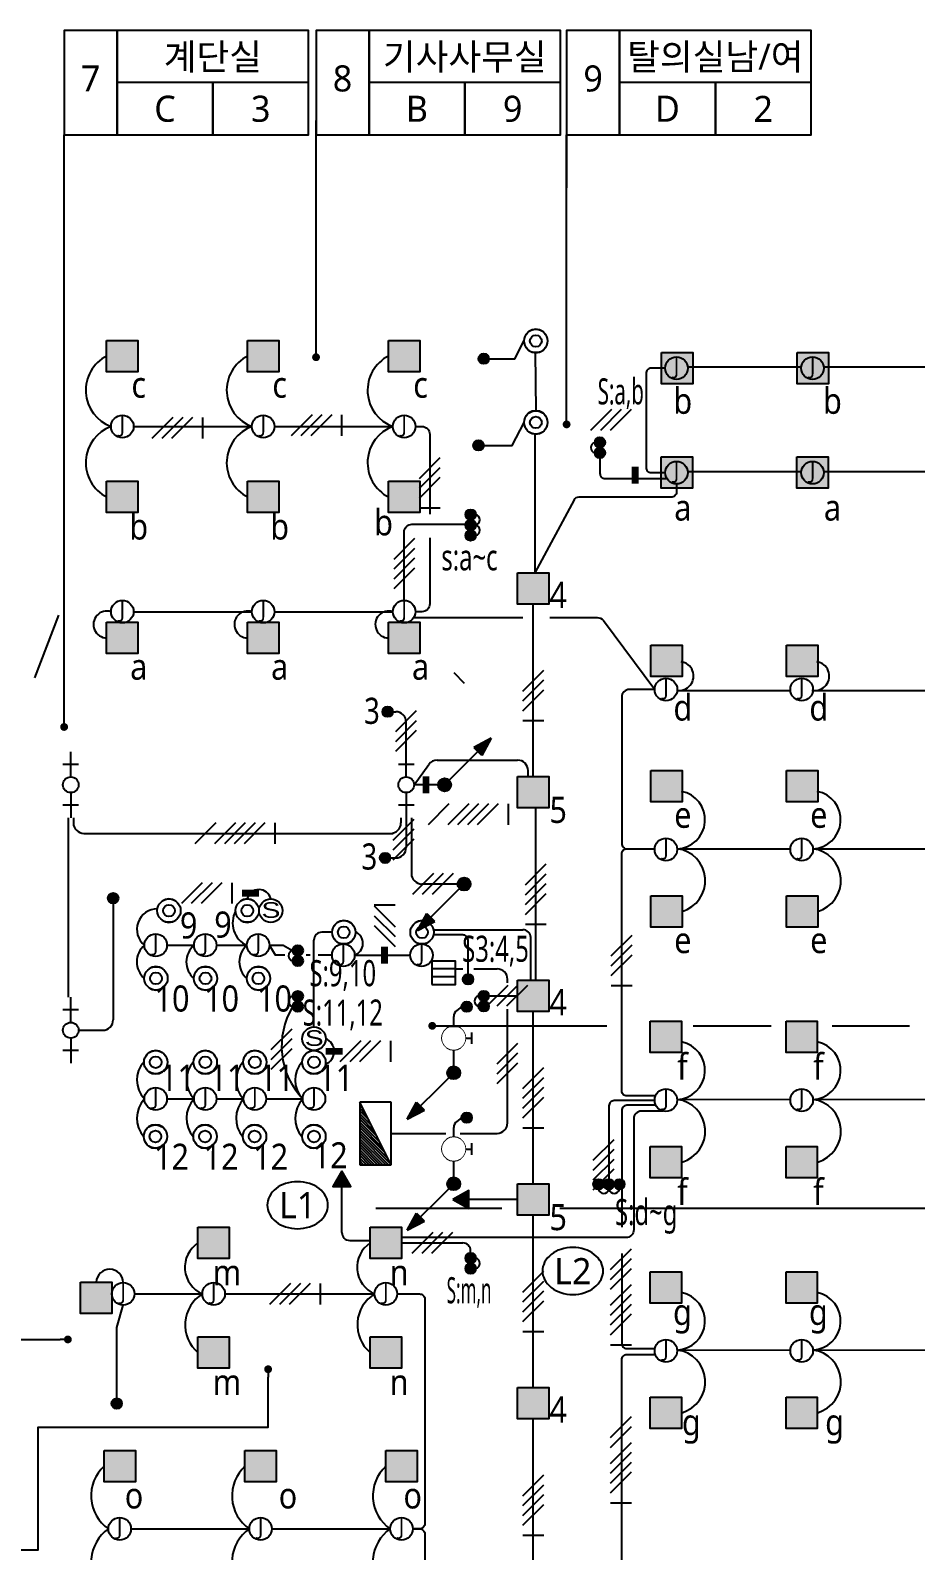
# Model space of a CAD drawing. Header units: millimetres. Extents: x -168200 to 504600, y -244718 to -125918.
# Drawn here: x 259614 to 276576, y -195484 to -166369 of the extents above; entities that cross this region are included whole.
import ezdxf
from ezdxf.enums import TextEntityAlignment as Align

# ---------------------------------------------------------------- set-up
doc = ezdxf.new("R2010")
doc.units = ezdxf.units.MM
doc.set_wipeout_variables(frame=1)
for name, color, linetype in [('-----20 공통심벌', 2, 'Continuous'), ('4', 4, 'Continuous'), ('elec-box', 6, 'Continuous'), ('RACEWAY', 6, 'Continuous'), ('S', 4, 'Continuous'), ('SM', 3, 'Continuous'), ('sol254', 254, 'Continuous'), ('SYM', 3, 'Continuous'), ('TIT', 2, 'Continuous'), ('인써트', 2, 'Continuous')]:
    doc.layers.add(name, color=color, linetype=linetype)
doc.styles.add('$0$스타일1', font='malgun.ttf')
doc.styles.add('1', font='')
doc.styles.add('arch', font='malgun.ttf')
doc.styles.add('GHS', font='malgun.ttf')
doc.styles.add('NA', font='malgun.ttf')
doc.styles.get('1').set_extended_font_data('Dotum')
doc.dimstyles.new('DIM-QD 1', dxfattribs={"dimtxt": 3, "dimasz": 1.5, "dimexe": 1, "dimexo": 0, "dimgap": 1, "dimtad": 1, "dimdec": 3, "dimdsep": 46, "dimlunit": 6, "dimtxsty": '$0$스타일1', "dimblk1": 'ARCHTICK', "dimblk2": 'ARCHTICK', "dimsah": 1, "dimcen": 0, "dimclrd": 256, "dimclre": 256, "dimclrt": 3, "dimazin": 2, "dimtfac": 1, "dimtdec": 3, "dimtix": 1, "dimtmove": 2, "dimatfit": 3, "dimldrblk": 'ARCHTICK', "dimfxl": 1, "dimtolj": 1, "dimtzin": 0, "dimarcsym": 0})

# ---------------------------------------------------------------- blocks, each defined once
blk = doc.blocks.new('D25')
at = {"layer": 'SYM', "linetype": 'Continuous'}
blk.add_lwpolyline([(-46, 143), (-88, 121), (-121, 88), (-143, 46), (-150, 0), (-143, -46), (-121, -88), (-88, -121), (-46, -143), (0, -150), (46, -143), (88, -121), (121, -88), (143, -46), (150, 0), (143, 46), (121, 88), (88, 121), (46, 143), (0, 150)], close=True, dxfattribs=at)
blk.add_wipeout([(-46, 143), (-88, 121), (-121, 88), (-143, 46), (-150, 0), (-143, -46), (-121, -88), (-88, -121), (-46, -143), (0, -150), (46, -143), (88, -121), (121, -88), (143, -46), (150, 0), (143, 46), (121, 88), (88, 121), (46, 143), (0, 150)]).dxf.layer = 'SYM'
at = {"layer": 'SYM'}
for p, q in [((150, 0), (233, 0)), ((233, -73), (233, 73))]:
    blk.add_line(p, q, dxfattribs=at)
blk = doc.blocks.new('C24')
at = {"layer": 'SYM', "linetype": 'Continuous'}
blk.add_lwpolyline([(-46, 143), (-88, 121), (-121, 88), (-143, 46), (-150, 0), (-143, -46), (-121, -88), (-88, -121), (-46, -143), (0, -150), (46, -143), (88, -121), (121, -88), (143, -46), (150, 0), (143, 46), (121, 88), (88, 121), (46, 143), (0, 150)], close=True, dxfattribs=at)
at = {"linetype": 'Continuous'}
blk.add_wipeout([(-46, 143), (-88, 121), (-121, 88), (-143, 46), (-150, 0), (-143, -46), (-121, -88), (-88, -121), (-46, -143), (0, -150), (46, -143), (88, -121), (121, -88), (143, -46), (150, 0), (143, 46), (121, 88), (88, 121), (46, 143), (0, 150)], dxfattribs=at).dxf.layer = 'SYM'
at = {"layer": 'SYM', "linetype": 'Continuous'}
for radius in [149, 75]:
    blk.add_circle((0, 0), radius, dxfattribs=at)
blk = doc.blocks.new('zw$F231')
at = {"layer": 'sol254'}
blk.add_hatch(color=256, dxfattribs=at).paths.add_polyline_path([(-300, 300), (-300, -300), (300, -300), (300, 300)])
at = {"layer": 'SYM'}
blk.add_lwpolyline([(-300, 300), (300, 300), (300, -300), (-300, -300)], close=True, dxfattribs=at)
blk = doc.blocks.new('H7-2')
at = {"layer": 'SYM'}
for points in [[(-225, 0, 1), (-75, 0, 1)], [(-75, 0, 1), (75, 0, 1)], [(75, 0, 1), (225, 0, 1)]]:
    blk.add_hatch(color=6, dxfattribs=at).paths.add_polyline_path(points)
for centre in [(-150, 0), (0, 0), (150, 0)]:
    blk.add_circle(centre, 75, dxfattribs=at)
at = {"layer": 'SYM', "color": 4}
for centre in [(-75, 54), (75, 54)]:
    blk.add_arc(centre, 77.9, 15.5714, 164.4286, dxfattribs=at)
blk = doc.blocks.new('I8')
at = {"linetype": 'Continuous'}
blk.add_wipeout([(-630, 150), (630, 150), (630, -150), (-630, -150)], dxfattribs=at).dxf.layer = 'SYM'
at = {"layer": 'SYM', "linetype": 'Continuous'}
for p, q in [((-150, 0), (-630, 0)), ((-390, 150), (-390, -150)), ((150, 0), (630, 0)), ((390, 150), (390, -150))]:
    blk.add_line(p, q, dxfattribs=at)
blk.add_circle((0, 0), 150, dxfattribs=at)
blk = doc.blocks.new('H7-1')
at = {"layer": 'SYM'}
for points in [[(-150, 0, 1), (0, 0, 1)], [(0, 0, 1), (150, 0, 1)]]:
    blk.add_hatch(color=6, dxfattribs=at).paths.add_polyline_path(points)
for centre in [(-75, 0), (75, 0)]:
    blk.add_circle(centre, 75, dxfattribs=at)
at = {"layer": 'SYM', "color": 4}
blk.add_arc((0, 54), 77.9, 15.5714, 164.4286, dxfattribs=at)
blk = doc.blocks.new('H7')
at = {"layer": 'SYM'}
blk.add_hatch(color=6, dxfattribs=at).paths.add_polyline_path([(-75, 0, 1), (75, 0, 1)])
blk.add_circle((0, 0), 75, dxfattribs=at)
blk = doc.blocks.new('D1')
blk.add_wipeout([(0, 0), (8, 0), (8, -4), (0, -4)]).dxf.layer = 'SYM'
at = {"layer": 'SYM'}
h = blk.add_hatch(dxfattribs=at)
h.set_pattern_fill('ANSI31', color=256, scale=2, style=0)
h.set_pattern_definition([(45, (0, 0), (-0.176777, 0.176777), [])])
h.paths.add_polyline_path([(0, -4), (8, 0), (8, -4)])
for p, q in [((8, 0), (0, -4)), ((8, 0), (0, 0)), ((0, 0), (0, -4)), ((8, -4), (8, 0)), ((0, -4), (8, -4))]:
    blk.add_line(p, q, dxfattribs=at)
blk = doc.blocks.new('SWA')
at = {"layer": 'SYM', "color": 6}
for p, q in [((150, 200), (-150, 200)), ((150, 100), (-150, 100))]:
    blk.add_line(p, q, dxfattribs=at)
at = {"layer": 'SYM'}
blk.add_lwpolyline([(-150, 0), (150, 0), (150, 300), (-150, 300)], close=True, dxfattribs=at)
blk = doc.blocks.new('A$C07382CB1')
at = {"layer": 'SYM'}
blk.add_hatch(color=5, dxfattribs=at).paths.add_polyline_path([(393, 501), (447, 447), (501, 393), (624, 624)])
h = blk.add_hatch(color=5, dxfattribs=at)
edge = h.paths.add_edge_path()
edge.add_ellipse((0, 0), major_axis=(61.9, 61.9), ratio=1, start_angle=45, end_angle=225, ccw=False)
edge.add_ellipse((0, 0), major_axis=(61.9, 61.9), ratio=1, start_angle=225, end_angle=405, ccw=False)
for p, q in [((62, 62), (624, 624)), ((624, 624), (393, 501)), ((624, 624), (501, 393)), ((393, 501), (447, 447)), ((501, 393), (447, 447))]:
    blk.add_line(p, q, dxfattribs=at)
blk.add_circle((0, 0), 87.5, dxfattribs=at)
blk = doc.blocks.new('D8')
at = {"layer": 'SYM', "xscale": 0.00742857142770663, "yscale": 0.00742857142770663, "zscale": 0.00742857142770663}
blk.add_blockref('A$C07382CB1', (0, 0), dxfattribs=at)
blk = doc.blocks.new('A5')
at = {"layer": 'SYM'}
blk.add_lwpolyline([(0, 0), (0.83, 1.44), (-0.83, 1.44)], close=True, dxfattribs=at)
at = {"color": 6}
blk.add_wipeout([(-0.83, 1.44), (0.83, 1.44), (0, 0)], dxfattribs=at).dxf.layer = 'SYM'
at = {"layer": 'SYM'}
h = blk.add_hatch(color=6, dxfattribs=at)
h.dxf.hatch_style = 1
h.paths.add_polyline_path([(-0.83, 1.44), (0, 0), (0.83, 1.44)])
blk = doc.blocks.new('S')
at = {"layer": 'SM', "linetype": 'Continuous'}
blk.add_circle((0, 90), 90, dxfattribs=at)
at = {"layer": 'S', "color": 6, "style": '1', "width": 1.36132}
blk.add_text('S', height=120, dxfattribs=at).set_placement((-71, 35), (74, 35), align=Align.FIT)
blk = doc.blocks.new('EDL07')
blk.add_circle((0, 0), 150)
at = {"style": 'NA'}
blk.add_text('J', height=214, dxfattribs=at).set_placement((0, 0), align=Align.MIDDLE)
blk = doc.blocks.new('_ARCHTICK')
at = {"color": 0, "linetype": 'ByBlock', "const_width": 0.15}
blk.add_lwpolyline([(-0.5, -0.5), (0.5, 0.5)], dxfattribs=at)
blk = doc.blocks.new('_DOT')
at = {"color": 0, "linetype": 'ByBlock'}
blk.add_line((-0.5, 0), (-1, 0), dxfattribs=at)
at = {"color": 0, "linetype": 'ByBlock', "const_width": 0.5}
blk.add_lwpolyline([(-0.25, 0, 1), (0.25, 0, 1)], format="xyb", close=True, dxfattribs=at)

msp = doc.modelspace()

# ---------------------------------------------------------------- hatches: boundary and pattern name
at = {"layer": 'SYM'}
for points in [[(270526.8, -174360, 1), (270526.8, -174160, 1)], [(270526.8, -174560, 1), (270526.8, -174360, 1)]]:
    msp.add_hatch(color=6, dxfattribs=at).paths.add_polyline_path(points)

# ---------------------------------------------------------------- linework, layer by layer
at = {"layer": 'elec-box'}
for points in [[(272312.6, -185433.7), (273807.1, -185433.7)], [(274975, -185433.7), (276459.7, -185433.7)]]:
    msp.add_lwpolyline(points, dxfattribs=at)
at = {"layer": 'elec-box', "color": 6}
for points in [[(258954.8, -193181.9), (258954.8, -191440.1), (260181.6, -191440.1)], [(258954.8, -195469.5), (259764.4, -195469.5), (259764.4, -193118.8), (264168.7, -193118.8), (264168.7, -192160.9)]]:
    msp.add_lwpolyline(points, dxfattribs=at)
at = {"layer": 'S'}
for p, q in [((272222.3, -172814), (274362.2, -172814)), ((274829.2, -172814), (276969.1, -172814)), ((269278.8, -173970), (269278.8, -176760.2)), ((272222.3, -174814), (274362.2, -174814)), ((274829.2, -174814), (276969.1, -174814)), ((261591, -177501.7), (263859, -177501.7)), ((264291, -177501.7), (266559, -177501.7)), ((269250, -180660.2), (269250, -177360.2)), ((266560, -179417.7), (266614.8, -179417.7)), ((267411, -180344.8), (268950, -180344.8)), ((269150, -180660.2), (269150, -180544.8)), ((269300, -184560.2), (269300, -181260.2)), ((260637.9, -181747.7), (266564.8, -181747.7)), ((266510, -182217.7), (266614.8, -182217.7)), ((267800, -182717.7), (267114.8, -182717.7)), ((261200, -183089.6), (261200, -185317.7)), ((265047.5, -185455.4), (265047.5, -183792.7)), ((269200, -184560.2), (269200, -183742.7)), ((267757.1, -184342.7), (267901.4, -184342.7)), ((268112.9, -184342.7), (268555.7, -184342.7)), ((268755.7, -184607.8), (268755.7, -184542.7)), ((268400, -184860.2), (268950, -184860.2)), ((267875, -185067.7), (267783.9, -185138)), ((268755.7, -187292.7), (268755.7, -185116.2)), ((269250, -188460.2), (269250, -185160.2)), ((267875, -187192.7), (267783.9, -187263)), ((268950, -188760.2), (267709.6, -188760.2)), ((269250, -192360.2), (269250, -189060.2)), ((265731.8, -189542.7), (266125, -189542.7)), ((266725, -189592.7), (267900, -189592.7)), ((268050, -189782.5), (268050, -189742.7)), ((269250, -196260.2), (269250, -192960.2))]:
    msp.add_line(p, q, dxfattribs=at)
for points in [[(271778.6, -172839.1), (271510, -172839.1, 0.4142136), (271410, -172939.1), (271410, -174739.1, 0.4142136), (271510, -174839.1), (271778.6, -174839.1)], [(266991, -173955.2), (267116.9, -173955.2, -0.4142136), (267266.9, -174105.2), (267266.9, -175633.9)], [(270526.8, -174560), (270526.8, -174853.8, 0.4142136), (270626.8, -174953.8), (271811.6, -174953.8)], [(271994.6, -175055.1), (271994.6, -175210, -0.4142136), (271894.6, -175310), (270119.7, -175310, 0.2758644), (270031.7, -175362.6), (269278.8, -176760.2)], [(266775, -177285.7), (266775, -175978.3, -0.4142136), (266925, -175828.3), (267951.1, -175828.3)], [(267266.9, -176085.6), (267266.9, -177351.7, -0.4142136), (267116.9, -177501.7), (266991, -177501.7)], [(269569.1, -177612.4), (270472.2, -177612.4, -0.2366527), (270592.4, -177672.7), (271576.5, -178990.9)], [(271576.5, -178990.9), (271094, -178990.9, 0.4142136), (270944, -179140.9), (270944, -181942.7, 0.4142136), (271044, -182042.7), (271576.5, -182042.7)], [(271593.1, -186777), (271044, -186777, -0.4142136), (270944, -186677), (270944, -182142.7, -0.4142136), (271044, -182042.7), (271576.5, -182042.7)], [(271576.6, -186866.5), (270800, -186866.5, 0.4142136), (270700, -186966.5), (270700, -188367.7)], [(271599, -186956.1), (271044, -186956.1, 0.4142136), (270944, -187056.1), (270944, -189291.7)], [(270944, -189795.6), (270944, -191515.1, 0.4142136), (271044, -191615.1), (271584.3, -191615.1)], [(266641, -190567.7), (267070.6, -190567.7, -0.4142136), (267170.6, -190667.7), (267170.6, -194968.2, -0.4142136), (267070.6, -195068.2), (266941, -195068.2)], [(270620.3, -195972.9), (271591.3, -195972.9), (271963.1, -195798.5), (271094, -195798.5, -0.4142136), (270944, -195648.5), (270944, -191828.7, -0.4142136), (271044, -191728.7), (271584.3, -191728.7)], [(266941, -195067.7), (267070.6, -195067.7, -0.4142136), (267170.6, -195167.7), (267170.6, -199767.7, -0.4142136), (267070.6, -199867.7), (266941, -199867.7)]]:
    msp.add_lwpolyline(points, format="xyb", dxfattribs=at)
for points in [[(261591, -173955.2), (263859, -173955.2)], [(264291, -173955.2), (266559, -173955.2)], [(266960.5, -177612.4), (269050, -177612.4)], [(271995.9, -179008.4), (274157, -179008.4)], [(274588.9, -179010.2), (276757, -179008.6)], [(272008.1, -182042.7), (274176.1, -182040.9)], [(274608.1, -182042.7), (276776.1, -182040.9)], [(262230.8, -183890.8), (262748.8, -183890.8)], [(263180.8, -183890.8), (263763.3, -183890.8)], [(264195.3, -183890.8), (264459.3, -183890.8), (264638, -183990.4)], [(264489.7, -184082.2), (264311, -184082.2), (264195.3, -183890.8)], [(264977.7, -184082.2), (264895.3, -184082.2)], [(265393.4, -184082.2), (265129, -184082.2)], [(265825.4, -184082.2), (266893.4, -184082.2)], [(262230.8, -186830.9), (262748.8, -186830.9)], [(263180.8, -186830.9), (263698.8, -186830.9)], [(264130.8, -186830.9), (264831.5, -186830.9)], [(272008.1, -186842.7), (274176.1, -186840.9)], [(274608.1, -186842.7), (276776.1, -186840.9)], [(261607, -190567.7), (262909, -190567.7)], [(263341, -190567.7), (266209, -190567.7)], [(261268.7, -192567.7), (261268.7, -191210.4), (261391, -190783.7)], [(272000.1, -191642.7), (274168.1, -191640.9)], [(274600.1, -191642.7), (276768.1, -191640.9)], [(261541, -195067.7), (263809, -195067.7)], [(264241, -195067.7), (266509, -195067.7)]]:
    msp.add_lwpolyline(points, dxfattribs=at)
for centre, radius, start, end in [((261412.9, -173261.8), 738.4, 117.23058, 249.89038), ((264112.9, -173261.8), 738.4, 117.23058, 249.89038), ((266812.9, -173261.8), 738.4, 117.23058, 249.89038), ((261412.9, -174648.6), 738.4, 110.10962, 242.76942), ((264112.9, -174648.6), 738.4, 110.10962, 242.76942), ((266812.9, -174648.6), 738.4, 110.10962, 242.76942), ((261079.8, -177747.3), 258, 72.13013, 268.92677), ((263779.8, -177747.3), 258, 72.13013, 268.92677), ((266479.8, -177747.3), 258, 72.13013, 268.92677), ((272044.2, -178735.2), 277.4, 259.97045, 82.3803), ((274644.2, -178735.2), 277.4, 259.97045, 82.3803), ((266614.8, -179617.7), 200, 0, 90), ((267411, -180544.8), 200, 90, 143.93739), ((268950, -180544.8), 200, 0, 90), ((271985.3, -181487.7), 555.4, 272.30866, 78.87096), ((274585.3, -181487.7), 555.4, 272.30866, 78.87096), ((266614.8, -182017.7), 200, 270, 0), ((271929.3, -182652.4), 614.7, 286.1679, 82.67974), ((274529.3, -182652.4), 614.7, 286.1679, 82.67974), ((267114.8, -182517.7), 200, 180, 270), ((265197.5, -183792.7), 150, 90, 180), ((269050, -183742.7), 150, 0, 90), ((268555.7, -184542.7), 200, 0, 90), ((267875.5, -185256.8), 150, 127.64423, 180), ((261000, -185317.7), 200, 270, 0), ((271985.3, -186287.7), 555.4, 272.30866, 78.87096), ((274585.3, -186287.7), 555.4, 272.30866, 78.87096), ((271929.3, -187452.4), 614.7, 286.1679, 82.67974), ((274529.3, -187452.4), 614.7, 286.1679, 82.67974), ((267875.5, -187381.8), 150, 127.64423, 180), ((268555.7, -187292.7), 200, 270, 0), ((265731.8, -189392.7), 150, 180, 270), ((263129.2, -190057.6), 555.6, 123.19726, 246.65093), ((266429.2, -190057.6), 555.6, 123.19726, 246.65093), ((267900, -189742.7), 150, 0, 90), ((261132.9, -190353.8), 258.1, 0.46371, 177.53781), ((263274.3, -191160.6), 696.4, 121.63502, 229.82466), ((266574.3, -191160.6), 696.4, 121.63502, 229.82466), ((271985.3, -191087.7), 555.4, 272.30866, 78.87096), ((274585.3, -191087.7), 555.4, 272.30866, 78.87096), ((271929.3, -192252.4), 614.7, 286.1679, 82.67974), ((274529.3, -192252.4), 614.7, 286.1679, 82.67974), ((261545.3, -194434.2), 769.2, 132.56645, 235.44189), ((264245.3, -194434.2), 769.2, 132.56645, 235.44189), ((266945.3, -194434.2), 769.2, 132.56645, 235.44189), ((261545.3, -195701.2), 769.2, 124.55811, 227.43355), ((264245.3, -195701.2), 769.2, 124.55811, 227.43355), ((266945.3, -195701.2), 769.2, 124.55811, 227.43355)]:
    msp.add_arc(centre, radius, start, end, dxfattribs=at)
at = {"layer": 'SYM', "color": 6}
for p, q in [((269761.3, -188923.2), (271332, -188923.2)), ((271173.6, -188923.2), (281477.9, -188923.2))]:
    msp.add_line(p, q, dxfattribs=at)
for points in [[(271202.7, -175049.6, 130.7, 130.7, 0), (271202.7, -174722.9, 0, 0, 0), (271202.7, -173831.6, 0, 0, 0), (270270.9, -173831.6, 0, 0, 0)], [(267194.9, -180654.4, 130.7, 130.7, 0), (267194.9, -180981.1, 0, 0, 0), (267194.9, -181381.2, 0, 0, 0), (268899.8, -181381.2, 0, 0, 0)], [(266400.3, -184245.5, 130.7, 130.7, 0), (266400.3, -183918.9, 0, 0, 0), (266400.3, -183016.5, 0, 0, 0)]]:
    msp.add_lwpolyline(points, format="xyseb", dxfattribs=at)
msp.add_lwpolyline([(269425.3, -190128.6, 0.123596), (269467, -190294.6, 0.105594), (269595.8, -190446.8, 0.0872703), (269778.5, -190542.9, 0.0776282), (270007.4, -190578.6, 0.0776282), (270236.4, -190542.9, 0.0872703), (270419.1, -190446.8, 0.105594), (270547.9, -190294.6, 0.123596), (270589.6, -190128.6, 0.123596), (270547.9, -189962.7, 0.105594), (270419.1, -189810.5, 0.0872703), (270236.4, -189714.4, 0.0776282), (270007.4, -189678.6, 0.0776282), (269778.5, -189714.4, 0.0872703), (269595.8, -189810.5, 0.105594), (269467, -189962.7, 0.123596)], format="xyb", close=True, dxfattribs=at)
at = {"layer": 'SYM'}
for centre in [(270526.8, -174260), (270526.8, -174460)]:
    msp.add_circle(centre, 100, dxfattribs=at)
at = {"layer": 'SYM', "color": 4}
msp.add_arc((270454.6, -174360), 103.8, 105.5714, 254.4286, dxfattribs=at)
at = {"layer": 'TIT', "color": 6}
for p, q in [((262343, -173781.9), (261943, -174181.9)), ((262531.5, -173781.9), (262131.5, -174181.9)), ((262720.1, -173781.9), (262320.1, -174181.9)), ((262908.6, -173781.9), (262908.6, -174181.9)), ((265010, -173731.9), (264610, -174131.9)), ((265198.5, -173731.9), (264798.5, -174131.9)), ((265387.1, -173731.9), (264987.1, -174131.9)), ((265575.7, -173731.9), (265575.7, -174131.9)), ((270748.2, -173631.6), (270348.2, -174031.6)), ((270936.8, -173631.6), (270536.8, -174031.6)), ((271125.3, -173631.6), (270725.3, -174031.6)), ((267066.9, -174950), (267466.9, -174550)), ((267066.9, -175138.6), (267466.9, -174738.6)), ((267066.9, -175327.1), (267466.9, -174927.1)), ((267066.9, -175515.7), (267466.9, -175515.7)), ((266581.5, -176495), (266981.5, -176095)), ((266581.5, -176683.5), (266981.5, -176283.5)), ((266581.5, -176872.1), (266981.5, -176472.1)), ((266581.5, -177060.6), (266981.5, -176660.6)), ((269050, -179021.7), (269450, -178621.7)), ((269050, -179210.2), (269450, -178810.2)), ((269050, -179398.8), (269450, -178998.8)), ((266614.8, -179796.8), (267014.8, -179396.8)), ((266614.8, -179985.3), (267014.8, -179585.3)), ((269050, -179587.3), (269450, -179587.3)), ((267634.8, -181181.2), (267234.8, -181581.2)), ((268011.9, -181181.2), (267611.9, -181581.2)), ((268200.5, -181181.2), (267800.5, -181581.2)), ((268389.1, -181181.2), (267989.1, -181581.2)), ((268577.6, -181181.2), (268177.6, -181581.2)), ((268766.2, -181181.2), (268766.2, -181581.2)), ((263164.3, -181547.7), (262764.3, -181947.7)), ((263541.4, -181547.7), (263141.4, -181947.7)), ((263730, -181547.7), (263330, -181947.7)), ((263918.6, -181547.7), (263518.6, -181947.7)), ((264107.1, -181547.7), (263707.1, -181947.7)), ((264295.7, -181547.7), (264295.7, -181947.7)), ((266564.8, -182063.5), (266964.8, -181663.5)), ((266564.8, -182252), (266964.8, -181852)), ((267335, -182517.7), (266935, -182917.7)), ((267523.6, -182517.7), (267123.6, -182917.7)), ((267712.1, -182517.7), (267312.1, -182917.7)), ((269100, -182733.1), (269500, -182333.1)), ((269100, -182921.7), (269500, -182521.7)), ((263095.9, -182692.1), (262695.9, -183092.1)), ((263284.5, -182692.1), (262884.5, -183092.1)), ((269100, -183110.2), (269500, -182710.2)), ((266200.3, -183119.4), (266600.3, -183119.4)), ((269100, -183298.8), (269500, -182898.8)), ((266200.3, -183135.9), (266600.3, -183535.9)), ((266200.3, -183324.5), (266600.3, -183724.5)), ((266200.3, -183513.1), (266600.3, -183913.1)), ((269100, -183487.3), (269500, -183487.3)), ((270744, -184094.9), (271144, -183694.9)), ((270744, -184283.5), (271144, -183883.5)), ((270744, -184472), (271144, -184072)), ((268761.4, -184660.2), (268361.4, -185060.2)), ((268950, -184660.2), (268550, -185060.2)), ((269138.6, -184660.2), (268738.6, -185060.2)), ((270744, -184660.6), (271144, -184660.6)), ((265945.2, -185721.8), (265545.2, -186121.8)), ((266133.7, -185721.8), (265733.7, -186121.8)), ((266322.3, -185721.8), (265922.3, -186121.8)), ((266510.9, -185721.8), (266510.9, -186121.8)), ((268555.7, -186164.1), (268955.7, -185764.1)), ((268555.7, -186352.7), (268955.7, -185952.7)), ((268555.7, -186541.3), (268955.7, -186141.3)), ((269050, -186633.1), (269450, -186233.1)), ((269050, -186821.7), (269450, -186421.7)), ((269050, -187010.2), (269450, -186610.2)), ((269050, -187198.8), (269450, -186798.8)), ((269050, -187387.3), (269450, -187387.3)), ((270400, -188008.3), (270800, -187608.3)), ((270400, -188196.9), (270800, -187796.9)), ((270400, -188385.4), (270800, -187985.4)), ((270400, -188574), (270800, -188174)), ((267323.9, -189392.7), (266923.9, -189792.7)), ((267512.5, -189392.7), (267112.5, -189792.7)), ((267701.1, -189392.7), (267301.1, -189792.7)), ((270731.2, -190102.4), (271131.2, -189702.4)), ((270731.2, -190290.9), (271131.2, -189890.9)), ((270731.2, -190479.5), (271131.2, -190079.5)), ((264597.9, -190367.7), (264197.9, -190767.7)), ((264786.4, -190367.7), (264386.4, -190767.7)), ((264975, -190367.7), (264575, -190767.7)), ((265163.6, -190367.7), (265163.6, -190767.7)), ((269050, -190533.1), (269450, -190133.1)), ((269050, -190721.7), (269450, -190321.7)), ((270731.2, -190786.1), (271131.2, -190386.1)), ((269050, -190910.2), (269450, -190510.2)), ((269050, -191098.8), (269450, -190698.8)), ((270731.2, -190974.7), (271131.2, -190574.7)), ((270731.2, -191163.3), (271131.2, -190763.3)), ((270731.2, -191351.8), (271131.2, -190951.8)), ((269050, -191287.3), (269450, -191287.3)), ((270731.2, -191540.4), (271131.2, -191540.4)), ((270731.2, -193317.8), (271131.2, -192917.8)), ((270731.2, -193506.4), (271131.2, -193106.4)), ((270731.2, -193813), (271131.2, -193413)), ((270731.2, -194001.6), (271131.2, -193601.6)), ((270731.2, -194190.1), (271131.2, -193790.1)), ((269050, -194433.1), (269450, -194033.1)), ((270731.2, -194378.7), (271131.2, -193978.7)), ((269050, -194621.7), (269450, -194221.7)), ((269050, -194810.2), (269450, -194410.2)), ((269050, -194998.8), (269450, -194598.8)), ((270731.2, -194567.3), (271131.2, -194567.3)), ((269050, -195187.3), (269450, -195187.3))]:
    msp.add_line(p, q, dxfattribs=at)
at = {"layer": '인써트'}
msp.add_line((267725, -178667.8), (267925, -178867.8), dxfattribs=at)
msp.add_lwpolyline([(259700, -178767.7), (260160.1, -177568.7)], dxfattribs=at)

# ---------------------------------------------------------------- block references
at = {"layer": '-----20 공통심벌', "xscale": 1.440000000223517, "yscale": 1.440000000223517, "zscale": 1.440000000223517}
for p in [(271994.6, -172839.1), (274601.5, -172839.1), (261375, -173955.2), (264075, -173955.2), (266775, -173955.2), (271994.6, -174839.1), (274601.5, -174839.1), (261375, -177501.7), (264075, -177501.7), (266775, -177501.7), (271792.5, -178990.9), (274392.5, -178990.9), (271792.1, -182056.2), (274392.1, -182056.2), (262014.8, -183890.8), (262964.8, -183890.8), (263979.3, -183890.8), (262014.8, -186830.9), (262964.8, -186830.9), (263914.8, -186830.9), (265047.5, -186830.9), (271792.1, -186856.2), (274392.1, -186856.2), (261391, -190567.7), (263125, -190567.7), (266425, -190567.7), (271792.1, -191656.2), (274392.1, -191656.2), (261325, -195067.7), (264025, -195067.7), (266725, -195067.7)]:
    msp.add_blockref('EDL07', p, dxfattribs=at)
at = {"layer": 'elec-box', "xscale": 150, "yscale": 150, "zscale": 150}
msp.add_blockref('_DOT', (260331.6, -191440.1), dxfattribs=at)
at = {"layer": 'elec-box', "xscale": 150, "yscale": 150, "zscale": 150, "rotation": 90}
msp.add_blockref('_DOT', (264168.7, -192010.9), dxfattribs=at)
at = {"layer": 'RACEWAY', "xscale": 1.5, "yscale": 1.5, "zscale": 1.5, "rotation": 180}
msp.add_blockref('C24', (269298.8, -172317.2), dxfattribs=at)
at = {"layer": 'RACEWAY', "rotation": 270}
for p in [(260387.9, -180817.7), (266814.8, -180817.7), (260387.9, -185517.7)]:
    msp.add_blockref('I8', p, dxfattribs=at)
at = {"layer": 'RACEWAY', "xscale": 1.5, "yscale": 1.5, "zscale": 1.5}
for name, p in [('C24', (262269.3, -183227.8)), ('C24', (263769.3, -183227.8)), ('C24', (265619, -183642.7)), ('C24', (267119, -183642.7)), ('C24', (262019.1, -184525)), ('C24', (262969.1, -184525)), ('C24', (263983.6, -184525)), ('D25', (267725.5, -185667.7)), ('C24', (262014.8, -186130.4)), ('C24', (262964.8, -186130.4)), ('C24', (263914.8, -186130.4)), ('C24', (265047.5, -186130.4)), ('C24', (262010, -187552.7)), ('C24', (262960, -187552.7)), ('C24', (263910, -187552.7)), ('C24', (265047.5, -187552.7)), ('D25', (267725.5, -187792.7))]:
    msp.add_blockref(name, p, dxfattribs=at)
at = {"layer": 'S'}
for name, p, xscale, yscale, zscale in [('H7', (268300, -172657.8), 1.333333333333333, 1.333333333333333, 1.333333333333333), ('H7', (268200, -174317.7), 1.333333333333333, 1.333333333333333, 1.333333333333333), ('H7', (266460, -179417.7), 1.333333333333333, 1.333333333333333, 1.333333333333333), ('D8', (267550, -180817.7), 192.3077051587188, 192.3077051587188, 192.3077051587188), ('H7', (266410, -182217.7), 1.333333333333333, 1.333333333333333, 1.333333333333333), ('H7', (261200, -182989.6), 1.333333333333333, 1.333333333333333, 1.333333333333333), ('H7', (268000, -184542.7), 1.333333333333333, 1.333333333333333, 1.333333333333333), ('H7', (267975, -185067.7), 1.333333333333333, 1.333333333333333, 1.333333333333333), ('H7', (267975, -187192.7), 1.333333333333333, 1.333333333333333, 1.333333333333333), ('H7', (261268.7, -192667.7), 1.333333333333333, 1.333333333333333, 1.333333333333333)]:
    msp.add_blockref(name, p, dxfattribs=dict(at, xscale=xscale, yscale=yscale, zscale=zscale))
for name, p, xscale, yscale, zscale, rotation in [('H7-2', (268050, -175842.7), 1.333333333333333, 1.333333333333333, 1.333333333333333, 270), ('H7-1', (264738, -184090.4), 1.333333333333333, 1.333333333333333, 1.333333333333333, 90), ('H7-1', (264738, -184965.4), 1.333333333333333, 1.333333333333333, 1.333333333333333, 90), ('H7-1', (268300, -184960.2), 1.333333333333333, 1.333333333333333, 1.333333333333333, 90), ('D8', (267725.5, -186332.9), 192.3077051587188, 192.3077051587188, 192.3077051587188, 180), ('D8', (267725.5, -188457.9), 192.3077051587188, 192.3077051587188, 192.3077051587188, 180), ('H7-2', (270700, -188467.7), 1.333333333333333, 1.333333333333333, 1.333333333333333, 180), ('H7-1', (268050, -189982.5), 1.333333333333333, 1.333333333333333, 1.333333333333333, 270)]:
    msp.add_blockref(name, p, dxfattribs=dict(at, xscale=xscale, yscale=yscale, zscale=zscale, rotation=rotation))
at = {"layer": 'SYM'}
for p in [(261375, -172605.2), (264075, -172605.2), (266775, -172605.2), (272005.6, -172838.9), (274605.6, -172838.9), (272002.2, -174838.9), (274602.2, -174838.9), (261375, -175305.2), (264075, -175305.2), (266775, -175305.2), (269250, -177060.2), (261375, -178005.2), (264075, -178005.2), (266775, -178005.2), (271800.5, -178442.7), (274400.5, -178442.7), (269250, -180960.2), (271800.5, -180842.7), (274400.5, -180842.7), (271800.5, -183242.7), (274400.5, -183242.7), (269250, -184860.2), (271792.5, -185642.7), (274392.5, -185642.7), (271792.5, -188042.7), (274392.5, -188042.7), (269250, -188760.2), (263125, -189592.7), (266425, -189592.7), (260875, -190642.7), (271792.5, -190442.7), (274392.5, -190442.7), (263125, -191692.7), (266425, -191692.7), (269250, -192660.2), (271792.5, -192842.7), (274392.5, -192842.7), (261325, -193867.7), (264025, -193867.7), (266725, -193867.7)]:
    msp.add_blockref('zw$F231', p, dxfattribs=at)
at = {"layer": 'SYM', "xscale": 1.500000139355349, "yscale": 1.500000139355349, "zscale": 1.500000139355349}
msp.add_blockref('SWA', (267532.1, -184642.7), dxfattribs=at)
at = {"layer": 'SYM', "xscale": 149.9999999999972, "yscale": 149.9999999999972, "zscale": 149.9999999999972, "rotation": 270}
msp.add_blockref('D1', (266525, -186892.7), dxfattribs=at)

# ---------------------------------------------------------------- texts
at = {"layer": 'elec-box', "color": 3, "style": 'GHS'}
for s, p in [('7', (260767.5, -167289.1)), ('8', (265594.6, -167289.1)), ('9', (270396, -167289.1))]:
    msp.add_text(s, height=500, dxfattribs=at).set_placement(p, align=Align.MIDDLE)
at = {"layer": 'SYM', "style": 'arch'}
for s, width, p in [('c', 0.9, (261689.9, -173157.5)), ('c', 0.9, (264389.9, -173157.5)), ('c', 0.9, (267089.9, -173157.5)), ('S:a,b', 0.6, (270927.1, -173311.6)), ('b', 0.9, (272115.4, -173449.9)), ('b', 0.9, (274983.1, -173449.9)), ('b', 0.9, (266382, -175777.6)), ('a', 0.9, (272115.4, -175510)), ('a', 0.9, (274983.1, -175510)), ('b', 0.9, (261689.9, -175857.5)), ('b', 0.9, (264389.9, -175857.5)), ('s:a~c', 0.7, (268026.4, -176465)), ('4', 0.9, (269727.3, -177181.2)), ('a', 0.9, (261689.9, -178557.5)), ('a', 0.9, (264389.9, -178557.5)), ('a', 0.9, (267089.9, -178557.5)), ('d', 0.9, (272115.4, -179325)), ('d', 0.9, (274720.4, -179325)), ('5', 0.9, (269727.3, -181301.2)), ('e', 0.9, (272115.4, -181395)), ('e', 0.9, (274720.4, -181395)), ('S3:4,5', 0.7, (268526.4, -183998.7)), ('e', 0.9, (272115.4, -183795)), ('e', 0.9, (274720.4, -183795)), ('S:9,10', 0.7, (265599.6, -184466.5)), ('4', 0.9, (269727.3, -184981.2)), ('S:11,12', 0.7, (265599.6, -185221.1)), ('f', 0.9, (272107.4, -186195)), ('f', 0.9, (274712.4, -186195)), ('f', 0.9, (272107.4, -188595)), ('f', 0.9, (274712.4, -188595)), ('5', 0.9, (269727.3, -189101.2)), ('S:d~g', 0.7, (271413, -189067.8)), ('m', 0.9, (263380.2, -190156.2)), ('n', 0.9, (266680.2, -190156.2)), ('S:m,n', 0.5, (268020.2, -190538.6)), ('g', 0.9, (272107.4, -190995)), ('g', 0.9, (274712.4, -190995)), ('m', 0.9, (263380.2, -192256.2)), ('n', 0.9, (266680.2, -192256.2)), ('4', 0.9, (269727.3, -192781.2)), ('g', 0.9, (272277.4, -193105)), ('g', 0.9, (275022.4, -193105)), ('o', 0.9, (261599.4, -194431.2)), ('o', 0.9, (264549.4, -194431.2)), ('o', 0.9, (266939.4, -194431.2))]:
    msp.add_text(s, height=500, dxfattribs=dict(at, width=width)).set_placement(p, align=Align.MIDDLE)
at = {"layer": 'SYM', "style": 'GHS', "width": 0.8}
for p in [(266010.2, -179650.4), (265960.2, -182440.4)]:
    msp.add_text('3', height=500, dxfattribs=at).set_placement(p)
at = {"layer": 'SYM', "style": 'GHS'}
for s, p in [('L1', (264733.4, -188868.4)), ('L2', (270007.4, -190128.6))]:
    msp.add_text(s, height=500, dxfattribs=at).set_placement(p, align=Align.MIDDLE)

# ---------------------------------------------------------------- leaders
at = {"layer": 'elec-box'}
for points in [[(265087.1, -172628.4), (265087.1, -168245.4), (265087.1, -168097.7)], [(260260, -179709.5), (260260, -170245.4), (260260, -168369.1)]]:
    msp.add_leader(points, dimstyle='DIM-QD 1', override={"dimscale": 100, "dimasz": 1.5, "dimtad": 0, "dimclrd": 6, "dimldrblk": 'DOT'}, dxfattribs=at)

# ---------------------------------------------------------------- wipeouts: each hides what was drawn before it
at = {"color": 6}
for points in [[(266102.1, -166369.1), (269772.3, -166369.1), (269772.3, -167369.1), (266102.1, -167369.1)], [(270903.5, -166369.1), (274573.7, -166369.1), (274573.7, -167369.1), (270903.5, -167369.1)]]:
    msp.add_wipeout(points, dxfattribs=at).dxf.layer = 'elec-box'

# ---------------------------------------------------------------- next in the draw order: linework, layer by layer
at = {"layer": 'elec-box', "color": 6}
for points in [[(266102.1, -167369.1), (269772.3, -167369.1), (269772.3, -166369.1), (266102.1, -166369.1)], [(270903.5, -167369.1), (274573.7, -167369.1), (274573.7, -166369.1), (270903.5, -166369.1)]]:
    msp.add_lwpolyline(points, close=True, dxfattribs=at)
at = {"layer": 'elec-box'}
msp.add_lwpolyline([(267464.2, -185433.7), (270659.7, -185433.7)], dxfattribs=at)
at = {"layer": 'S'}
for p, q in [((266814.8, -180187.7), (266814.8, -179617.7)), ((266964.8, -180817.7), (267249.3, -180427.1)), ((267425, -180817.7), (266964.8, -180817.7)), ((260337.9, -181447.7), (260337.9, -184887.7)), ((260437.9, -181447.7), (260437.9, -181547.7)), ((266714.8, -181447.7), (266714.8, -181547.7)), ((266814.8, -181447.7), (266814.8, -182017.7)), ((266914.8, -181447.7), (266914.8, -182517.7)), ((265394, -183642.7), (265197.5, -183642.7)), ((267344, -183592.7), (269050, -183592.7)), ((267725.5, -185442.7), (267725.5, -185256.8)), ((260537.9, -185517.7), (261000, -185517.7)), ((267725.5, -186207.9), (267725.5, -185892.7)), ((266525, -187492.7), (267573.4, -187492.7)), ((267725.5, -187567.7), (267725.5, -187381.8)), ((267850.3, -187492.7), (268555.7, -187492.7)), ((267725.5, -188332.9), (267725.5, -188017.7))]:
    msp.add_line(p, q, dxfattribs=at)
msp.add_lwpolyline([(268400, -172657.8), (268895, -172657.8), (269075.3, -172307.6)], dxfattribs=at)
msp.add_lwpolyline([(268000, -184542.7), (268000, -183792.7, 0.4142136), (267900, -183692.7), (267344, -183692.7)], format="xyb", dxfattribs=at)
for centre, radius, start, end in [((260637.9, -181547.7), 200, 180, 270), ((266514.8, -181547.7), 200, 270, 0), ((263994.3, -183054.4), 230.8, 12.91906, 167.08094), ((262047.5, -183586.2), 393.2, 89.67188, 230.75775), ((263959.4, -183462.6), 471, 151.43718, 245.38428), ((265743.6, -183854.2), 242.2, 289.73052, 65.90598), ((262069.7, -184209.3), 418.2, 130.3767, 229.01092), ((263019.7, -184209.3), 418.2, 130.3767, 229.01092), ((264034.2, -184209.3), 418.2, 130.3767, 229.01092), ((265888.2, -185822.8), 1460.5, 148.86866, 223.65229), ((265177.5, -185921.8), 259.4, 290.18336, 68.51512), ((262172, -186471.9), 517.9, 137.31695, 223.88901), ((263122, -186471.9), 517.9, 137.31695, 223.88901), ((264072, -186471.9), 517.9, 137.31695, 223.88901), ((265204.7, -186471.9), 517.9, 137.31695, 223.88901), ((262205.2, -187203.6), 551.4, 137.4851, 220.59756), ((263155.2, -187203.6), 551.4, 137.4851, 220.59756), ((264105.2, -187203.6), 551.4, 137.4851, 220.59756), ((265237.9, -187203.6), 551.4, 137.4851, 220.59756)]:
    msp.add_arc(centre, radius, start, end, dxfattribs=at)
at = {"layer": 'SYM', "color": 6}
for points in [[(263994.1, -182892.1, 130.7, 130.7, 0), (263667.4, -182892.1, 0, 0, 0), (262501.6, -182892.1, 0, 0, 0)], [(265273.5, -185921.8, 130.7, 130.7, 0), (265600.2, -185921.8, 0, 0, 0), (266766.1, -185921.8, 0, 0, 0)], [(266233.7, -188145, 0, 200, 0), (266233.7, -188549.3, 0, 0, 0), (266233.7, -188923.2, 0, 0, 0)]]:
    msp.add_lwpolyline(points, format="xyseb", dxfattribs=at)
at = {"layer": 'TIT', "color": 6}
for p, q in [((266614.8, -180173.9), (267014.8, -179773.9)), ((266564.8, -181874.9), (266964.8, -181474.9)), ((262907.4, -182692.1), (262507.4, -183092.1)), ((263473.1, -182692.1), (263473.1, -183092.1)), ((264228.8, -185888.7), (264628.8, -185488.7)), ((264228.8, -186077.2), (264628.8, -185677.2)), ((264228.8, -186265.8), (264628.8, -185865.8))]:
    msp.add_line(p, q, dxfattribs=at)

# ---------------------------------------------------------------- next in the draw order: block references
at = {"layer": '-----20 공통심벌', "xscale": 1.440000000223517, "yscale": 1.440000000223517, "zscale": 1.440000000223517}
for p in [(265609.4, -184082.2), (267109.4, -184082.2)]:
    msp.add_blockref('EDL07', p, dxfattribs=at)
at = {"layer": '4', "xscale": 2.500058600422079, "yscale": 2.500058600422079, "zscale": 2.500058600422079}
for p in [(264219.3, -183452.8), (265047.5, -185905.4)]:
    msp.add_blockref('S', p, dxfattribs=at)
at = {"layer": 'elec-box', "xscale": 150, "yscale": 150, "zscale": 150, "rotation": 180}
msp.add_blockref('_DOT', (267314.2, -185433.7), dxfattribs=at)
at = {"layer": 'RACEWAY', "xscale": 1.5, "yscale": 1.5, "zscale": 1.5, "rotation": 180}
msp.add_blockref('C24', (269298.8, -173877.2), dxfattribs=at)
at = {"layer": 'S'}
for name, p, xscale, yscale, zscale, rotation in [('D8', (267925, -182717.7), 192.3077051587188, 192.3077051587188, 192.3077051587188, 179.9999999999999), ('A5', (267709.6, -188760.2), 210.0000233311651, 210.0000233311651, 210.0000233311651, 269.9999999999998)]:
    msp.add_blockref(name, p, dxfattribs=dict(at, xscale=xscale, yscale=yscale, zscale=zscale, rotation=rotation))

# ---------------------------------------------------------------- next in the draw order: texts
at = {"layer": 'elec-box', "color": 3, "style": 'GHS'}
for s, p in [('기사사무실', (267937.2, -166869.1)), ('탈의실남/여', (272738.6, -166869.1))]:
    msp.add_text(s, height=500, dxfattribs=at).set_placement(p, align=Align.MIDDLE)
at = {"layer": 'SYM', "style": 'arch', "width": 0.9}
for s, p in [('9', (262646.7, -183510.2)), ('9', (263304.4, -183494)), ('10', (262326.9, -184910.3)), ('10', (263276.9, -184910.3)), ('10', (264291.4, -184910.3)), ('11', (262431.3, -186428.8)), ('11', (263381.3, -186428.8)), ('11', (264331.3, -186428.8)), ('11', (265464.1, -186428.8)), ('12', (262317.9, -187938)), ('12', (263267.9, -187938)), ('12', (264217.9, -187938)), ('12', (265358.8, -187910.5))]:
    msp.add_text(s, height=500, dxfattribs=at).set_placement(p, align=Align.MIDDLE)

# ---------------------------------------------------------------- next in the draw order: linework, layer by layer
at = {"layer": 'S'}
for points in [[(269289.1, -172540.7), (269298.8, -173652.2)], [(268300, -174317.7), (268847, -174317.7), (269073.8, -173877.2)]]:
    msp.add_lwpolyline(points, dxfattribs=at)
msp.add_lwpolyline([(271732.5, -187067.6), (271323.6, -187067.6, 0.4142136), (271173.6, -187217.6), (271173.6, -189339.5, -0.4142136), (271023.6, -189489.5), (266725, -189489.5)], format="xyb", dxfattribs=at)
at = {"layer": 'SYM', "color": 6}
msp.add_line((266233.7, -188923.2), (268646.5, -188923.2), dxfattribs=at)

# ---------------------------------------------------------------- next in the draw order: block references
at = {"layer": 'S', "xscale": 210.0000233311651, "yscale": 210.0000233311651, "zscale": 210.0000233311651, "rotation": 179.9999999999998}
msp.add_blockref('A5', (265581.8, -188208.1), dxfattribs=at)

# ---------------------------------------------------------------- next in the draw order: wipeouts: each hides what was drawn before it
at = {"color": 6}
for points in [[(266102.1, -167369.1), (267937.2, -167369.1), (267937.2, -168369.1), (266102.1, -168369.1)], [(270903.5, -167369.1), (272738.6, -167369.1), (272738.6, -168369.1), (270903.5, -168369.1)]]:
    msp.add_wipeout(points, dxfattribs=at).dxf.layer = 'elec-box'

# ---------------------------------------------------------------- next in the draw order: linework, layer by layer
at = {"layer": 'elec-box', "color": 6}
for points in [[(265087.1, -168369.1), (266102.1, -168369.1), (266102.1, -166369.1), (265087.1, -166369.1)], [(266102.1, -168369.1), (267937.2, -168369.1), (267937.2, -167369.1), (266102.1, -167369.1)], [(270903.5, -168369.1), (272738.6, -168369.1), (272738.6, -167369.1), (270903.5, -167369.1)]]:
    msp.add_lwpolyline(points, close=True, dxfattribs=at)
at = {"layer": 'S'}
msp.add_line((265581.8, -189392.7), (265581.8, -188208.1), dxfattribs=at)
at = {"layer": 'SYM', "color": 6}
msp.add_lwpolyline([(264151.2, -188868.4, 0.123596), (264192.9, -189034.4, 0.105594), (264321.7, -189186.6, 0.0872703), (264504.4, -189282.7, 0.0776282), (264733.4, -189318.4, 0.0776282), (264962.3, -189282.7, 0.0872703), (265145, -189186.6, 0.105594), (265273.8, -189034.4, 0.123596), (265315.5, -188868.4, 0.123596), (265273.8, -188702.5, 0.105594), (265145, -188550.2, 0.0872703), (264962.3, -188454.2, 0.0776282), (264733.4, -188418.4, 0.0776282), (264504.4, -188454.2, 0.0872703), (264321.7, -188550.2, 0.105594), (264192.9, -188702.5, 0.123596)], format="xyb", close=True, dxfattribs=at)

# ---------------------------------------------------------------- next in the draw order: texts
at = {"layer": 'elec-box', "color": 3, "style": 'GHS'}
for s, p in [('B', (267019.7, -167869.1)), ('D', (271821.1, -167869.1))]:
    msp.add_text(s, height=500, dxfattribs=at).set_placement(p, align=Align.MIDDLE)

# ---------------------------------------------------------------- next in the draw order: wipeouts: each hides what was drawn before it
at = {"color": 6}
for points in [[(261275.1, -166369.1), (264945.2, -166369.1), (264945.2, -167369.1), (261275.1, -167369.1)], [(267937.2, -167369.1), (269772.3, -167369.1), (269772.3, -168369.1), (267937.2, -168369.1)], [(272738.6, -167369.1), (274573.7, -167369.1), (274573.7, -168369.1), (272738.6, -168369.1)]]:
    msp.add_wipeout(points, dxfattribs=at).dxf.layer = 'elec-box'

# ---------------------------------------------------------------- next in the draw order: linework, layer by layer
at = {"layer": 'elec-box', "color": 6}
for points in [[(261275.1, -167369.1), (264945.2, -167369.1), (264945.2, -166369.1), (261275.1, -166369.1)], [(269888.4, -168369.1), (270903.5, -168369.1), (270903.5, -166369.1), (269888.4, -166369.1)], [(267937.2, -168369.1), (269772.3, -168369.1), (269772.3, -167369.1), (267937.2, -167369.1)], [(272738.6, -168369.1), (274573.7, -168369.1), (274573.7, -167369.1), (272738.6, -167369.1)]]:
    msp.add_lwpolyline(points, close=True, dxfattribs=at)

# ---------------------------------------------------------------- next in the draw order: texts
at = {"layer": 'elec-box', "color": 3, "style": 'GHS'}
for s, p in [('계단실', (263110.2, -166869.1)), ('9', (268854.8, -167869.1)), ('2', (273656.2, -167869.1))]:
    msp.add_text(s, height=500, dxfattribs=at).set_placement(p, align=Align.MIDDLE)

# ---------------------------------------------------------------- next in the draw order: leaders
at = {"layer": 'elec-box'}
msp.add_leader([(269888.4, -173914.7), (269888.4, -168369.1), (269888.4, -169383.9)], dimstyle='DIM-QD 1', override={"dimscale": 100, "dimasz": 1.5, "dimtad": 0, "dimclrd": 6, "dimldrblk": 'DOT'}, dxfattribs=at)

# ---------------------------------------------------------------- next in the draw order: wipeouts: each hides what was drawn before it
at = {"color": 6}
msp.add_wipeout([(261275.1, -167369.1), (263110.2, -167369.1), (263110.2, -168369.1), (261275.1, -168369.1)], dxfattribs=at).dxf.layer = 'elec-box'

# ---------------------------------------------------------------- next in the draw order: linework, layer by layer
at = {"layer": 'elec-box', "color": 6}
for points in [[(260260, -168369.1), (261275.1, -168369.1), (261275.1, -166369.1), (260260, -166369.1)], [(261275.1, -168369.1), (263110.2, -168369.1), (263110.2, -167369.1), (261275.1, -167369.1)]]:
    msp.add_lwpolyline(points, close=True, dxfattribs=at)

# ---------------------------------------------------------------- next in the draw order: texts
at = {"layer": 'elec-box', "color": 3, "style": 'GHS'}
msp.add_text('C', height=500, dxfattribs=at).set_placement((262192.6, -167869.1), align=Align.MIDDLE)

# ---------------------------------------------------------------- next in the draw order: wipeouts: each hides what was drawn before it
at = {"color": 6}
msp.add_wipeout([(263110.2, -167369.1), (264945.2, -167369.1), (264945.2, -168369.1), (263110.2, -168369.1)], dxfattribs=at).dxf.layer = 'elec-box'

# ---------------------------------------------------------------- next in the draw order: linework, layer by layer
at = {"layer": 'elec-box', "color": 6}
msp.add_lwpolyline([(263110.2, -168369.1), (264945.2, -168369.1), (264945.2, -167369.1), (263110.2, -167369.1)], close=True, dxfattribs=at)

# ---------------------------------------------------------------- next in the draw order: texts
at = {"layer": 'elec-box', "color": 3, "style": 'GHS'}
msp.add_text('3', height=500, dxfattribs=at).set_placement((264027.7, -167869.1), align=Align.MIDDLE)

doc.saveas('drawing.dxf')
